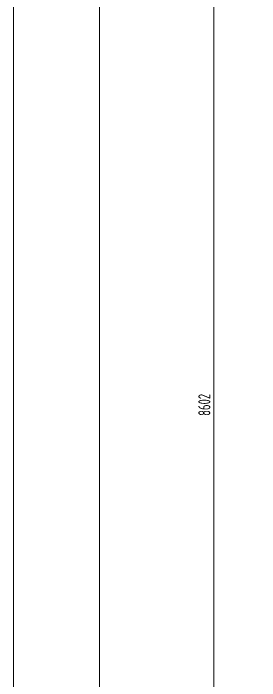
# Model space of a CAD drawing. Header units: millimetres. Extents: x -81840 to -69960, y -57447 to -40627.
# Drawn here: x -81840 to -80411, y -48288 to -44420 of the extents above; entities that cross this region are included whole.
import ezdxf

# ---------------------------------------------------------------- set-up
doc = ezdxf.new("R2010")
doc.units = ezdxf.units.MM
doc.linetypes.add('ACAD_ISO02W100', pattern=[11, 8, -3])
for name, color, linetype, lineweight in [('标注', 7, 'Continuous', 18), ('细实线', 7, 'Continuous', 18), ('虚线', 2, 'ACAD_ISO02W100', 18)]:
    doc.layers.add(name, color=color, linetype=linetype, lineweight=lineweight)
doc.styles.add('GB', font='gbeitc.shx', dxfattribs={"bigfont": 'gbcbig.shx'})
doc.styles.add('HGCAD', font='gbenor.shx', dxfattribs={"width": 0.75, "bigfont": 'gbcbig.shx'})
doc.dimstyles.new('GB$0', dxfattribs={"dimscale": 20, "dimtxt": 3.5, "dimasz": 2.5, "dimexe": 2.25, "dimexo": 2, "dimtad": 1, "dimdec": 0, "dimtxsty": 'GB', "dimcen": 2.5, "dimadec": 0, "dimazin": 0, "dimtfac": 1, "dimtdec": 0, "dimtmove": 0, "dimatfit": 3, "dimfxl": 1.25, "dimarcsym": 0})

# ---------------------------------------------------------------- blocks, each defined once
blk = doc.blocks.new('HGCAD#HGTFTK~A1Z~HGCAD图框')
at = {"layer": '细实线', "color": 7}
blk.add_lwpolyline([(10, -10), (-584, -10), (-584, 831), (10, 831)], close=True, dxfattribs=at)
at = {"layer": '细实线', "color": 2}
blk.add_lwpolyline([(0, 0), (-559, 0), (-559, 821), (0, 821)], close=True, dxfattribs=at)
blk = doc.blocks.new('*D18')
at = {"layer": 'Defpoints', "color": 0, "ltscale": 20}
for p in [(-78065.1, -42375.3), (-80676.9, -50977.7), (-78246.1, -50977.7)]:
    blk.add_point(p, dxfattribs=at)
at = {"layer": '标注', "color": 0, "ltscale": 20}
for p, q in [((-78085.1, -42375.3), (-80696.9, -42375.3)), ((-80676.9, -42425.3), (-80676.9, -50927.7)), ((-78266.1, -50977.7), (-80696.9, -50977.7))]:
    blk.add_line(p, q, dxfattribs=at)
for points in [[(-80685.2, -42425.3), (-80668.5, -42425.3), (-80676.9, -42375.3)], [(-80685.2, -50927.7), (-80668.5, -50927.7), (-80676.9, -50977.7)]]:
    blk.add_solid(points, dxfattribs=at)
at = {"layer": '标注', "color": 0, "ltscale": 20, "insert": (-80731.9, -46689), "char_height": 70, "attachment_point": 5, "rotation": 90, "style": 'HGCAD'}
blk.add_mtext('8602', dxfattribs=at)

msp = doc.modelspace()

# ---------------------------------------------------------------- block references
at = {"layer": '虚线', "ltscale": 20, "xscale": 20, "yscale": 20, "zscale": 20}
msp.add_blockref('HGCAD#HGTFTK~A1Z~HGCAD图框', (-70159.58, -57246.53), dxfattribs=at)

# ---------------------------------------------------------------- dimensions: what is measured, and where the dimension line sits
at = {"layer": '标注', "ltscale": 20}
dim = msp.add_linear_dim(base=(-80676.86, -50977.74), p1=(-78065.1, -42375.29), p2=(-78246.06, -50977.74), angle=90, dimstyle='GB$0', override={"dimscale": 20, "dimexe": 1, "dimexo": 1, "dimgap": 1, "dimdsep": 46, "dimtxsty": 'HGCAD', "dimcen": 0, "dimadec": 1, "dimtdec": 2, "dimatfit": 1}, dxfattribs=at)
dim.commit()
dim.dimension.update_dxf_attribs({"geometry": '*D18', "text_midpoint": (-80676.86, -46689.01), "dimtype": 160})

doc.saveas('drawing.dxf')
